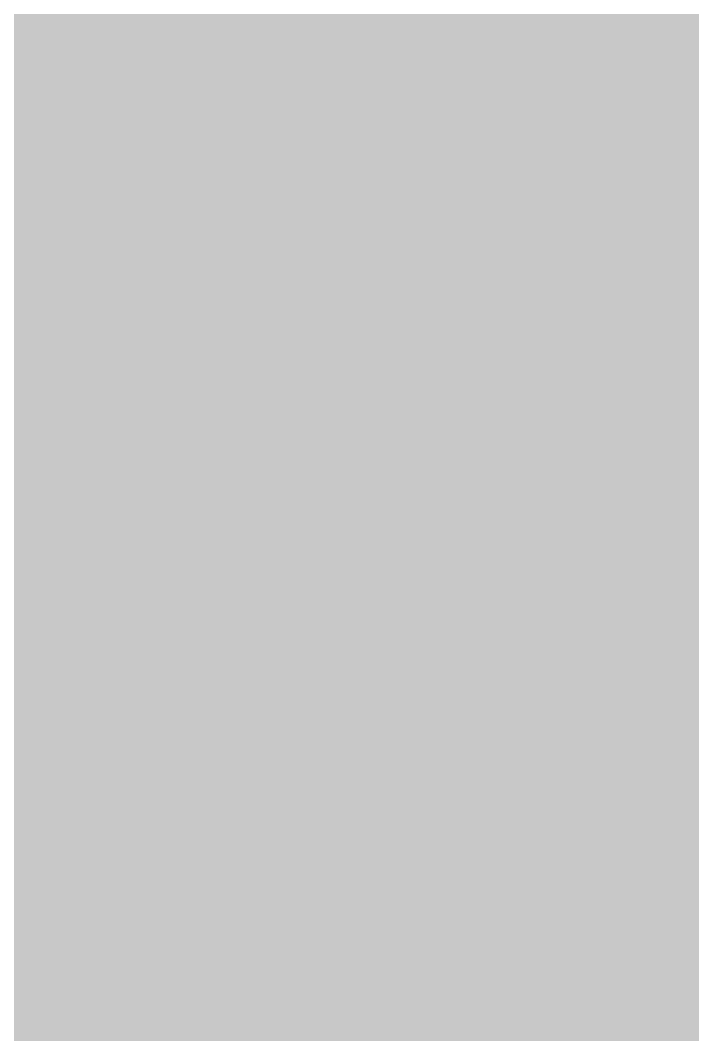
# Model space of a CAD drawing. Header units: millimetres. Extents: x 0 to 318, y 0 to 212.
# Drawn here: x 216 to 249.8, y 30.4 to 81.4 of the extents above; entities that cross this region are included whole.
import ezdxf

# ---------------------------------------------------------------- set-up
doc = ezdxf.new("R2010")
doc.units = ezdxf.units.MM

msp = doc.modelspace()

# ---------------------------------------------------------------- hatches: boundary and pattern name
for color, points in [(254, [(14.1633, 0.0536), (13.9878, 0.0533), (13.8125, 0.0559), (13.6373, 0.061), (13.462, 0.0686), (13.2893, 0.0787), (13.114, 0.0914), (12.9413, 0.1041), (12.7686, 0.1219), (12.5959, 0.1397), (12.4231, 0.16), (12.2504, 0.1829), (12.0777, 0.2057), (11.9075, 0.2337), (11.7373, 0.2616), (11.5672, 0.2921), (11.397, 0.3251), (11.2268, 0.3607), (11.0592, 0.3988), (10.8915, 0.4369), (10.7239, 0.4775), (10.5562, 0.5207), (10.3886, 0.5664), (10.2235, 0.6121), (10.0584, 0.6629), (9.8933, 0.7137), (9.7307, 0.7671), (9.5682, 0.8204), (9.4056, 0.8788), (9.2431, 0.9373), (9.083, 0.9982), (8.923, 1.0617), (8.763, 1.1252), (8.6055, 1.1938), (8.4455, 1.2624), (8.2906, 1.331), (8.1331, 1.4046), (7.9781, 1.4783), (7.8232, 1.5545), (7.6708, 1.6332), (7.5184, 1.7145), (7.366, 1.7958), (7.2161, 1.8796), (7.0663, 1.966), (6.919, 2.0523), (6.7716, 2.1438), (6.6243, 2.2352), (6.4795, 2.3266), (6.3348, 2.4232), (6.19, 2.5197), (6.0477, 2.6187), (5.908, 2.7178), (5.7683, 2.8194), (5.6286, 2.9235), (5.4915, 3.0302), (5.3543, 3.1369), (5.2197, 3.2461), (5.0851, 3.3579), (4.953, 3.4722), (4.8209, 3.5865), (4.6914, 3.7033), (4.5644, 3.8202), (4.4348, 3.9395), (4.3104, 4.0615), (4.1859, 4.1859), (4.0615, 4.3104), (3.9395, 4.4348), (3.8202, 4.5618), (3.7033, 4.6914), (3.5865, 4.8209), (3.4722, 4.953), (3.3579, 5.0851), (3.2487, 5.2197), (3.1369, 5.3543), (3.0302, 5.4915), (2.9235, 5.6286), (2.8194, 5.7683), (2.7178, 5.908), (2.6187, 6.0477), (2.5197, 6.19), (2.4232, 6.3348), (2.3266, 6.477), (2.2352, 6.6243), (2.1438, 6.7691), (2.0523, 6.9164), (1.966, 7.0663), (1.8796, 7.2161), (1.7958, 7.366), (1.7145, 7.5184), (1.6332, 7.6708), (1.5545, 7.8232), (1.4783, 7.9781), (1.4046, 8.1331), (1.331, 8.2906), (1.2598, 8.4455), (1.1913, 8.603), (1.1252, 8.763), (1.0592, 8.923), (0.9982, 9.083), (0.9373, 9.2431), (0.8763, 9.4056), (0.8204, 9.5682), (0.7645, 9.7307), (0.7112, 9.8933), (0.6604, 10.0584), (0.6121, 10.2235), (0.5639, 10.3911), (0.5207, 10.5562), (0.4775, 10.7239), (0.4343, 10.8915), (0.3962, 11.0592), (0.3607, 11.2268), (0.3251, 11.397), (0.2921, 11.5672), (0.2616, 11.7373), (0.2311, 11.9075), (0.2057, 12.0802), (0.1803, 12.2504), (0.1575, 12.4231), (0.1372, 12.5959), (0.1194, 12.7686), (0.1041, 12.9413), (0.0889, 13.1166), (0.0787, 13.2893), (0.0686, 13.4645), (0.061, 13.6373), (0.0559, 13.8125), (0.0508, 13.9878), (0.0508, 14.163), (0.0522, 197.6092), (0.0508, 197.7822), (0.0559, 197.9574), (0.061, 198.1327), (0.0686, 198.308), (0.0787, 198.4807), (0.0889, 198.6559), (0.1041, 198.8287), (0.1194, 199.0014), (0.1372, 199.1741), (0.1575, 199.3468), (0.1803, 199.5195), (0.2057, 199.6923), (0.2311, 199.8624), (0.2616, 200.0326), (0.2921, 200.2028), (0.3251, 200.373), (0.3607, 200.5432), (0.3962, 200.7108), (0.4343, 200.8784), (0.4775, 201.0461), (0.5207, 201.2137), (0.5639, 201.3814), (0.6121, 201.5465), (0.6604, 201.7116), (0.7112, 201.8767), (0.7645, 202.0392), (0.8204, 202.2018), (0.8763, 202.3643), (0.9373, 202.5269), (0.9982, 202.6869), (1.0592, 202.8469), (1.1252, 203.007), (1.1913, 203.1644), (1.2598, 203.3245), (1.331, 203.4794), (1.4046, 203.6369), (1.4783, 203.7918), (1.5545, 203.9468), (1.6332, 204.0992), (1.7145, 204.2516), (1.7958, 204.404), (1.8796, 204.5538), (1.966, 204.7037), (2.0523, 204.851), (2.1438, 204.9983), (2.2352, 205.1456), (2.3266, 205.2904), (2.4232, 205.4352), (2.5197, 205.58), (2.6187, 205.7222), (2.7178, 205.8619), (2.8194, 206.0016), (2.9235, 206.1413), (3.0302, 206.2785), (3.1369, 206.4156), (3.2487, 206.5503), (3.3579, 206.6849), (3.4722, 206.817), (3.5865, 206.949), (3.7033, 207.0786), (3.8202, 207.2056), (3.9395, 207.3351), (4.0615, 207.4596), (4.1859, 207.584), (4.3104, 207.7085), (4.4348, 207.8304), (4.5644, 207.9498), (4.6914, 208.0666), (4.8209, 208.1835), (4.953, 208.2978), (5.0851, 208.4121), (5.2197, 208.5213), (5.3543, 208.6331), (5.4915, 208.7397), (5.6286, 208.8464), (5.7683, 208.9506), (5.908, 209.0522), (6.0477, 209.1512), (6.19, 209.2503), (6.3348, 209.3468), (6.4795, 209.4433), (6.6243, 209.5348), (6.7716, 209.6262), (6.919, 209.7176), (7.0663, 209.804), (7.2161, 209.8904), (7.366, 209.9742), (7.5184, 210.0555), (7.6708, 210.1367), (7.8232, 210.2155), (7.9781, 210.2917), (8.1331, 210.3653), (8.2906, 210.439), (8.4455, 210.5101), (8.6055, 210.5787), (8.763, 210.6447), (8.923, 210.7108), (9.083, 210.7717), (9.2431, 210.8327), (9.4056, 210.8937), (9.5682, 210.9495), (9.7307, 211.0054), (9.8933, 211.0588), (10.0584, 211.1096), (10.2235, 211.1578), (10.3886, 211.2061), (10.5562, 211.2493), (10.7239, 211.2924), (10.8915, 211.3356), (11.0592, 211.3737), (11.2268, 211.4093), (11.397, 211.4448), (11.5672, 211.4779), (11.7373, 211.5083), (11.9075, 211.5388), (12.0777, 211.5642), (12.2504, 211.5896), (12.4231, 211.6125), (12.5959, 211.6328), (12.7686, 211.6506), (12.9413, 211.6658), (13.114, 211.6811), (13.2893, 211.6912), (13.462, 211.7014), (13.6373, 211.709), (13.8125, 211.7141), (13.9878, 211.7192), (14.163, 211.7192), (303.4411, 211.7203), (303.6164, 211.7192), (303.7891, 211.7141), (303.9643, 211.709), (304.1396, 211.7014), (304.3149, 211.6912), (304.4876, 211.6811), (304.6603, 211.6658), (304.8356, 211.6506), (305.0083, 211.6328), (305.181, 211.6125), (305.3512, 211.5896), (305.5239, 211.5642), (305.6941, 211.5388), (305.8668, 211.5083), (306.037, 211.4779), (306.2072, 211.4448), (306.3748, 211.4093), (306.545, 211.3737), (306.7126, 211.3356), (306.8803, 211.2924), (307.0479, 211.2493), (307.213, 211.2061), (307.3781, 211.1578), (307.5432, 211.1096), (307.7083, 211.0588), (307.8734, 211.0054), (308.036, 210.9495), (308.1985, 210.8937), (308.3611, 210.8327), (308.5211, 210.7717), (308.6811, 210.7108), (308.8411, 210.6447), (308.9986, 210.5787), (309.1561, 210.5101), (309.3136, 210.439), (309.4711, 210.3653), (309.626, 210.2917), (309.7784, 210.2155), (309.9333, 210.1367), (310.0857, 210.0555), (310.2381, 209.9742), (310.388, 209.8904), (310.5379, 209.804), (310.6852, 209.7176), (310.8325, 209.6262), (310.9798, 209.5348), (311.1246, 209.4433), (311.2694, 209.3468), (311.4116, 209.2503), (311.5539, 209.1512), (311.6961, 209.0522), (311.8358, 208.9506), (311.9755, 208.8464), (312.1127, 208.7397), (312.2473, 208.6331), (312.3844, 208.5213), (312.5165, 208.4121), (312.6511, 208.2978), (312.7807, 208.1835), (312.9128, 208.0666), (313.0398, 207.9498), (313.1668, 207.8304), (313.2938, 207.7085), (313.4182, 207.584), (313.5427, 207.4596), (313.6621, 207.3351), (313.784, 207.2056), (313.9008, 207.0786), (314.0177, 206.949), (314.132, 206.817), (314.2463, 206.6849), (314.3555, 206.5503), (314.4647, 206.4156), (314.5739, 206.2785), (314.6781, 206.1413), (314.7822, 206.0016), (314.8863, 205.8619), (314.9854, 205.7222), (315.0845, 205.58), (315.181, 205.4352), (315.275, 205.2904), (315.3689, 205.1456), (315.4604, 204.9983), (315.5493, 204.851), (315.6382, 204.7037), (315.7245, 204.5538), (315.8084, 204.404), (315.8896, 204.2516), (315.9684, 204.0992), (316.0471, 203.9468), (316.1233, 203.7918), (316.1995, 203.6369), (316.2706, 203.4794), (316.3418, 203.3245), (316.4103, 203.1644), (316.4764, 203.007), (316.5424, 202.8469), (316.6059, 202.6869), (316.6669, 202.5269), (316.7253, 202.3643), (316.7812, 202.2018), (316.8371, 202.0392), (316.8904, 201.8767), (316.9412, 201.7116), (316.9895, 201.5465), (317.0377, 201.3814), (317.0834, 201.2137), (317.1266, 201.0461), (317.1673, 200.8784), (317.2054, 200.7108), (317.2435, 200.5432), (317.2765, 200.373), (317.3095, 200.2028), (317.34, 200.0326), (317.3705, 199.8624), (317.3959, 199.6923), (317.4213, 199.5195), (317.4441, 199.3468), (317.4644, 199.1741), (317.4822, 199.0014), (317.4975, 198.8287), (317.5127, 198.6559), (317.5229, 198.4807), (317.533, 198.308), (317.5406, 198.1327), (317.5457, 197.9574), (317.5508, 197.7822), (317.5508, 197.6069), (317.5522, 14.1647), (317.5508, 13.9878), (317.5457, 13.8125), (317.5406, 13.6373), (317.533, 13.4645), (317.5229, 13.2893), (317.5127, 13.1166), (317.4975, 12.9413), (317.4822, 12.7686), (317.4644, 12.5959), (317.4441, 12.4231), (317.4213, 12.2504), (317.3959, 12.0802), (317.3705, 11.9075), (317.34, 11.7373), (317.3095, 11.5672), (317.2765, 11.397), (317.2435, 11.2268), (317.2054, 11.0592), (317.1673, 10.8915), (317.1266, 10.7239), (317.0834, 10.5562), (317.0377, 10.3911), (316.9895, 10.2235), (316.9412, 10.0584), (316.8904, 9.8933), (316.8371, 9.7307), (316.7812, 9.5682), (316.7253, 9.4056), (316.6669, 9.2431), (316.6059, 9.083), (316.5424, 8.923), (316.4764, 8.763), (316.4103, 8.603), (316.3418, 8.4455), (316.2706, 8.2906), (316.1995, 8.1331), (316.1233, 7.9781), (316.0471, 7.8232), (315.9684, 7.6708), (315.8896, 7.5184), (315.8084, 7.366), (315.7245, 7.2161), (315.6382, 7.0663), (315.5493, 6.9164), (315.4604, 6.7691), (315.3689, 6.6243), (315.275, 6.477), (315.181, 6.3348), (315.0845, 6.19), (314.9854, 6.0477), (314.8863, 5.908), (314.7822, 5.7683), (314.6781, 5.6286), (314.5739, 5.4915), (314.4647, 5.3543), (314.3555, 5.2197), (314.2463, 5.0851), (314.132, 4.953), (314.0177, 4.8209), (313.9008, 4.6914), (313.784, 4.5618), (313.6621, 4.4348), (313.5427, 4.3104), (313.4182, 4.1859), (313.2938, 4.0615), (313.1668, 3.9395), (313.0398, 3.8202), (312.9128, 3.7033), (312.7807, 3.5865), (312.6511, 3.4722), (312.5165, 3.3579), (312.3844, 3.2461), (312.2473, 3.1369), (312.1127, 3.0302), (311.9755, 2.9235), (311.8358, 2.8194), (311.6961, 2.7178), (311.5539, 2.6187), (311.4116, 2.5197), (311.2694, 2.4232), (311.1246, 2.3266), (310.9798, 2.2352), (310.8325, 2.1438), (310.6852, 2.0523), (310.5379, 1.966), (310.388, 1.8796), (310.2381, 1.7958), (310.0857, 1.7145), (309.9333, 1.6332), (309.7784, 1.5545), (309.626, 1.4783), (309.4711, 1.4046), (309.3136, 1.331), (309.1561, 1.2624), (308.9986, 1.1938), (308.8411, 1.1252), (308.6811, 1.0617), (308.5211, 0.9982), (308.3611, 0.9373), (308.1985, 0.8788), (308.036, 0.8204), (307.8734, 0.7671), (307.7083, 0.7137), (307.5432, 0.6629), (307.3781, 0.6121), (307.213, 0.5664), (307.0479, 0.5207), (306.8803, 0.4775), (306.7126, 0.4369), (306.545, 0.3988), (306.3748, 0.3607), (306.2072, 0.3251), (306.037, 0.2921), (305.8668, 0.2616), (305.6941, 0.2337), (305.5239, 0.2057), (305.3512, 0.1829), (305.181, 0.16), (305.0083, 0.1397), (304.8356, 0.1219), (304.6603, 0.1041), (304.4876, 0.0914), (304.3149, 0.0787), (304.1396, 0.0686), (303.9643, 0.061), (303.7891, 0.0559), (303.6164, 0.0533), (303.4411, 0.0533)]), (144, [(14.1633, 5.3453), (13.9344, 5.3467), (13.7084, 5.3543), (13.4849, 5.3696), (13.2613, 5.3899), (13.0378, 5.4153), (12.8194, 5.4458), (12.6009, 5.4813), (12.385, 5.522), (12.1717, 5.5702), (11.9583, 5.621), (11.7475, 5.6794), (11.5392, 5.7404), (11.3335, 5.8064), (11.1303, 5.8801), (10.9296, 5.9563), (10.729, 6.0376), (10.5334, 6.1239), (10.3378, 6.2128), (10.1473, 6.3094), (9.9593, 6.4084), (9.7714, 6.5126), (9.5885, 6.6218), (9.4082, 6.7335), (9.2304, 6.8504), (9.0576, 6.9698), (8.8849, 7.0968), (8.7173, 7.2238), (8.5522, 7.3584), (8.3896, 7.4955), (8.2321, 7.6352), (8.0772, 7.78), (7.9273, 7.9273), (7.7775, 8.0772), (7.6352, 8.2321), (7.493, 8.3922), (7.3558, 8.5522), (7.2238, 8.7173), (7.0942, 8.8875), (6.9698, 9.0576), (6.8504, 9.2329), (6.7335, 9.4107), (6.6192, 9.591), (6.5126, 9.7739), (6.4084, 9.9593), (6.3068, 10.1473), (6.2128, 10.3403), (6.1214, 10.5334), (6.035, 10.7315), (5.9538, 10.9296), (5.8776, 11.1303), (5.8064, 11.3335), (5.7404, 11.5418), (5.6769, 11.75), (5.621, 11.9583), (5.5677, 12.1717), (5.522, 12.385), (5.4813, 12.6009), (5.4432, 12.8194), (5.4127, 13.0404), (5.3873, 13.2613), (5.3696, 13.4849), (5.3543, 13.7084), (5.3467, 13.937), (5.3416, 14.163), (5.3439, 197.6092), (5.3467, 197.8355), (5.3543, 198.0616), (5.3696, 198.2851), (5.3873, 198.5086), (5.4127, 198.7321), (5.4432, 198.9506), (5.4813, 199.169), (5.522, 199.3849), (5.5677, 199.5983), (5.621, 199.8116), (5.6769, 200.0225), (5.7404, 200.2307), (5.8064, 200.4365), (5.8776, 200.6397), (5.9538, 200.8403), (6.035, 201.041), (6.1214, 201.2366), (6.2128, 201.4322), (6.3068, 201.6227), (6.4084, 201.8106), (6.5126, 201.9986), (6.6192, 202.1815), (6.7335, 202.3618), (6.8504, 202.5396), (6.9698, 202.7123), (7.0942, 202.885), (7.2238, 203.0527), (7.3558, 203.2178), (7.493, 203.3803), (7.6352, 203.5378), (7.7775, 203.6928), (7.9273, 203.8426), (8.0772, 203.9925), (8.2321, 204.1347), (8.3896, 204.277), (8.5522, 204.4141), (8.7173, 204.5462), (8.8849, 204.6757), (9.0576, 204.8002), (9.2304, 204.9196), (9.4082, 205.0364), (9.5885, 205.1507), (9.7714, 205.2574), (9.9593, 205.3615), (10.1473, 205.4631), (10.3378, 205.5571), (10.5334, 205.6486), (10.729, 205.7349), (10.9296, 205.8162), (11.1303, 205.8924), (11.3335, 205.9635), (11.5392, 206.0296), (11.7475, 206.0931), (11.9583, 206.1489), (12.1717, 206.2023), (12.385, 206.248), (12.6009, 206.2886), (12.8194, 206.3267), (13.0378, 206.3572), (13.2613, 206.3826), (13.4849, 206.4004), (13.7084, 206.4156), (13.9344, 206.4233), (14.163, 206.4283), (303.4411, 206.4286), (303.6672, 206.4233), (303.8932, 206.4156), (304.1193, 206.4004), (304.3428, 206.3826), (304.5638, 206.3572), (304.7822, 206.3267), (305.0007, 206.2886), (305.2166, 206.248), (305.4325, 206.2023), (305.6433, 206.1489), (305.8541, 206.0931), (306.0624, 206.0296), (306.2681, 205.9635), (306.4713, 205.8924), (306.6745, 205.8162), (306.8726, 205.7349), (307.0708, 205.6486), (307.2638, 205.5571), (307.4543, 205.4631), (307.6448, 205.3615), (307.8302, 205.2574), (308.0131, 205.1507), (308.1934, 205.0364), (308.3712, 204.9196), (308.5465, 204.8002), (308.7167, 204.6757), (308.8843, 204.5462), (309.0494, 204.4141), (309.212, 204.277), (309.3695, 204.1347), (309.5244, 203.9925), (309.6768, 203.8426), (309.8241, 203.6928), (309.9689, 203.5378), (310.1086, 203.3803), (310.2458, 203.2178), (310.3778, 203.0527), (310.5074, 202.885), (310.6318, 202.7123), (310.7538, 202.5396), (310.8706, 202.3618), (310.9824, 202.1815), (311.0916, 201.9986), (311.1957, 201.8106), (311.2948, 201.6227), (311.3888, 201.4322), (311.4802, 201.2366), (311.5666, 201.041), (311.6478, 200.8403), (311.724, 200.6397), (311.7952, 200.4365), (311.8637, 200.2307), (311.9247, 200.0225), (311.9806, 199.8116), (312.0339, 199.5983), (312.0796, 199.3849), (312.1203, 199.169), (312.1584, 198.9506), (312.1889, 198.7321), (312.2143, 198.5086), (312.2346, 198.2851), (312.2473, 198.0616), (312.2574, 197.8355), (312.26, 197.6069), (312.2605, 14.1647), (312.2574, 13.937), (312.2473, 13.7084), (312.2346, 13.4849), (312.2143, 13.2613), (312.1889, 13.0404), (312.1584, 12.8194), (312.1203, 12.6009), (312.0796, 12.385), (312.0339, 12.1717), (311.9806, 11.9583), (311.9247, 11.75), (311.8637, 11.5418), (311.7952, 11.3335), (311.724, 11.1303), (311.6478, 10.9296), (311.5666, 10.7315), (311.4802, 10.5334), (311.3888, 10.3403), (311.2948, 10.1473), (311.1957, 9.9593), (311.0916, 9.7739), (310.9824, 9.591), (310.8706, 9.4107), (310.7538, 9.2329), (310.6318, 9.0576), (310.5074, 8.8875), (310.3778, 8.7173), (310.2458, 8.5522), (310.1086, 8.3922), (309.9689, 8.2321), (309.8241, 8.0772), (309.6768, 7.9273), (309.5244, 7.78), (309.3695, 7.6352), (309.212, 7.4955), (309.0494, 7.3584), (308.8843, 7.2238), (308.7167, 7.0968), (308.5465, 6.9698), (308.3712, 6.8504), (308.1934, 6.7335), (308.0131, 6.6218), (307.8302, 6.5126), (307.6448, 6.4084), (307.4543, 6.3094), (307.2638, 6.2128), (307.0708, 6.1239), (306.8726, 6.0376), (306.6745, 5.9563), (306.4713, 5.8801), (306.2681, 5.8064), (306.0624, 5.7404), (305.8541, 5.6794), (305.6433, 5.621), (305.4325, 5.5702), (305.2166, 5.522), (305.0007, 5.4813), (304.7822, 5.4458), (304.5638, 5.4153), (304.3428, 5.3899), (304.1193, 5.3696), (303.8932, 5.3543), (303.6672, 5.3467), (303.4411, 5.3442)])]:
    msp.add_hatch(color=color).paths.add_polyline_path(points)
h = msp.add_hatch(color=254)
edge = h.paths.add_edge_path()
edge.add_line((232.5896, 60.1236), (232.8037, 60.1218))
edge.add_line((232.8037, 60.1218), (233.0171, 60.1193))
edge.add_line((233.0171, 60.1193), (233.2253, 60.1167))
edge.add_line((233.2253, 60.1167), (233.4311, 60.1116))
edge.add_line((233.4311, 60.1116), (233.6317, 60.104))
edge.add_line((233.6317, 60.104), (233.8324, 60.0939))
edge.add_line((233.8324, 60.0939), (234.028, 60.0837))
edge.add_line((234.028, 60.0837), (234.2185, 60.0735))
edge.add_line((234.2185, 60.0735), (234.409, 60.0583))
edge.add_line((234.409, 60.0583), (234.5944, 60.0431))
edge.add_line((234.5944, 60.0431), (234.7747, 60.0253))
edge.add_line((234.7747, 60.0253), (234.9551, 60.005))
edge.add_line((234.9551, 60.005), (235.1303, 59.9821))
edge.add_line((235.1303, 59.9821), (235.3005, 59.9567))
edge.add_line((235.3005, 59.9567), (235.4707, 59.9313))
edge.add_line((235.4707, 59.9313), (235.6358, 59.9008))
edge.add_line((235.6358, 59.9008), (235.7984, 59.8703))
edge.add_line((235.7984, 59.8703), (235.9558, 59.8373))
edge.add_line((235.9558, 59.8373), (236.1108, 59.8018))
edge.add_line((236.1108, 59.8018), (236.2632, 59.7611))
edge.add_line((236.2632, 59.7611), (236.4105, 59.7205))
edge.add_line((236.4105, 59.7205), (236.5553, 59.6773))
edge.add_line((236.5553, 59.6773), (236.6975, 59.629))
edge.add_line((236.6975, 59.629), (236.8347, 59.5808))
edge.add_line((236.8347, 59.5808), (236.9693, 59.5274))
edge.add_line((236.9693, 59.5274), (237.1014, 59.4716))
edge.add_line((237.1014, 59.4716), (237.2309, 59.4131))
edge.add_line((237.2309, 59.4131), (237.3554, 59.3522))
edge.add_line((237.3554, 59.3522), (237.4748, 59.2887))
edge.add_line((237.4748, 59.2887), (237.5941, 59.2201))
edge.add_line((237.5941, 59.2201), (237.7084, 59.149))
edge.add_line((237.7084, 59.149), (237.8202, 59.0753))
edge.add_line((237.8202, 59.0753), (237.9269, 58.9966))
edge.add_line((237.9269, 58.9966), (238.031, 58.9153))
edge.add_line((238.031, 58.9153), (238.1326, 58.8315))
edge.add_line((238.1326, 58.8315), (238.2291, 58.7426))
edge.add_line((238.2291, 58.7426), (238.3231, 58.6511))
edge.add_line((238.3231, 58.6511), (238.4146, 58.5572))
edge.add_line((238.4146, 58.5572), (238.5009, 58.4581))
edge.add_line((238.5009, 58.4581), (238.5847, 58.354))
edge.add_line((238.5847, 58.354), (238.666, 58.2473))
edge.add_line((238.666, 58.2473), (238.7422, 58.1381))
edge.add_line((238.7422, 58.1381), (238.8159, 58.0238))
edge.add_line((238.8159, 58.0238), (238.887, 57.9044))
edge.add_line((238.887, 57.9044), (238.953, 57.7825))
edge.add_line((238.953, 57.7825), (239.0165, 57.6555))
edge.add_line((239.0165, 57.6555), (239.0775, 57.5259))
edge.add_line((239.0775, 57.5259), (239.1334, 57.3888))
edge.add_line((239.1334, 57.3888), (239.1867, 57.2516))
edge.add_line((239.1867, 57.2516), (239.2375, 57.1068))
edge.add_line((239.2375, 57.1068), (239.2832, 56.9595))
edge.add_line((239.2832, 56.9595), (239.3264, 56.8046))
edge.add_line((239.3264, 56.8046), (239.3645, 56.6471))
edge.add_line((239.3645, 56.6471), (239.4026, 56.4871))
edge.add_line((239.4026, 56.4871), (239.4331, 56.3194))
edge.add_line((239.4331, 56.3194), (239.4636, 56.1467))
edge.add_line((239.4636, 56.1467), (239.489, 55.9714))
edge.add_line((239.489, 55.9714), (239.5118, 55.7911))
edge.add_line((239.5118, 55.7911), (239.5296, 55.6057))
edge.add_line((239.5296, 55.6057), (239.5449, 55.4126))
edge.add_line((239.5449, 55.4126), (239.5576, 55.2171))
edge.add_line((239.5576, 55.2171), (239.5652, 55.0164))
edge.add_line((239.5652, 55.0164), (239.5728, 54.8107))
edge.add_line((239.5728, 54.8107), (239.5728, 54.5973))
edge.add_line((239.5728, 54.5973), (239.5746, 52.0594))
edge.add_line((239.5746, 52.0594), (234.7489, 52.0594))
edge.add_line((234.7489, 52.0594), (234.2998, 52.0548))
edge.add_line((234.2998, 52.0548), (233.8578, 52.0471))
edge.add_line((233.8578, 52.0471), (233.4235, 52.0344))
edge.add_line((233.4235, 52.0344), (232.9967, 52.0167))
edge.add_line((232.9967, 52.0167), (232.5776, 51.9938))
edge.add_line((232.5776, 51.9938), (232.1662, 51.9659))
edge.add_line((232.1662, 51.9659), (231.7598, 51.9328))
edge.add_line((231.7598, 51.9328), (231.3635, 51.8947))
edge.add_line((231.3635, 51.8947), (230.9724, 51.8516))
edge.add_line((230.9724, 51.8516), (230.5888, 51.8033))
edge.add_line((230.5888, 51.8033), (230.2129, 51.7474))
edge.add_line((230.2129, 51.7474), (229.8446, 51.689))
edge.add_line((229.8446, 51.689), (229.4839, 51.6255))
edge.add_line((229.4839, 51.6255), (229.1309, 51.5569))
edge.add_line((229.1309, 51.5569), (228.7829, 51.4833))
edge.add_line((228.7829, 51.4833), (228.4425, 51.4045))
edge.add_line((228.4425, 51.4045), (228.1098, 51.3182))
edge.add_line((228.1098, 51.3182), (227.7847, 51.2293))
edge.add_line((227.7847, 51.2293), (227.4672, 51.1353))
edge.add_line((227.4672, 51.1353), (227.1573, 51.0362))
edge.add_line((227.1573, 51.0362), (226.8525, 50.9295))
edge.add_line((226.8525, 50.9295), (226.5578, 50.8203))
edge.add_line((226.5578, 50.8203), (226.2683, 50.706))
edge.add_line((226.2683, 50.706), (225.9863, 50.5841))
edge.add_line((225.9863, 50.5841), (225.7095, 50.4596))
edge.add_line((225.7095, 50.4596), (225.4428, 50.3301))
edge.add_line((225.4428, 50.3301), (225.1812, 50.1929))
edge.add_line((225.1812, 50.1929), (224.9272, 50.0532))
edge.add_line((224.9272, 50.0532), (224.6808, 49.9059))
edge.add_line((224.6808, 49.9059), (224.442, 49.7561))
edge.add_line((224.442, 49.7561), (224.2109, 49.6011))
edge.add_line((224.2109, 49.6011), (223.9848, 49.4386))
edge.add_line((223.9848, 49.4386), (223.7664, 49.2735))
edge.add_line((223.7664, 49.2735), (223.5556, 49.1007))
edge.add_line((223.5556, 49.1007), (223.3498, 48.9255))
edge.add_line((223.3498, 48.9255), (223.1542, 48.7426))
edge.add_line((223.1542, 48.7426), (222.9637, 48.5572))
edge.add_line((222.9637, 48.5572), (222.7809, 48.3641))
edge.add_line((222.7809, 48.3641), (222.6056, 48.1686))
edge.add_line((222.6056, 48.1686), (222.4354, 47.9654))
edge.add_line((222.4354, 47.9654), (222.2729, 47.7571))
edge.add_line((222.2729, 47.7571), (222.1179, 47.5463))
edge.add_line((222.1179, 47.5463), (221.9706, 47.3278))
edge.add_line((221.9706, 47.3278), (221.8309, 47.1068))
edge.add_line((221.8309, 47.1068), (221.6963, 46.8782))
edge.add_line((221.6963, 46.8782), (221.5693, 46.6446))
edge.add_line((221.5693, 46.6446), (221.4474, 46.4083))
edge.add_line((221.4474, 46.4083), (221.3356, 46.1645))
edge.add_line((221.3356, 46.1645), (221.2289, 45.9156))
edge.add_line((221.2289, 45.9156), (221.1299, 45.6641))
edge.add_line((221.1299, 45.6641), (221.0359, 45.405))
edge.add_line((221.0359, 45.405), (220.9521, 45.1409))
edge.add_line((220.9521, 45.1409), (220.8733, 44.8716))
edge.add_line((220.8733, 44.8716), (220.8022, 44.5999))
edge.add_line((220.8022, 44.5999), (220.7362, 44.3205))
edge.add_line((220.7362, 44.3205), (220.6777, 44.036))
edge.add_line((220.6777, 44.036), (220.6269, 43.7464))
edge.add_line((220.6269, 43.7464), (220.5838, 43.4543))
edge.add_line((220.5838, 43.4543), (220.5457, 43.1546))
edge.add_line((220.5457, 43.1546), (220.5152, 42.8498))
edge.add_line((220.5152, 42.8498), (220.4898, 42.5399))
edge.add_line((220.4898, 42.5399), (220.4745, 42.225))
edge.add_line((220.4745, 42.225), (220.4644, 41.9049))
edge.add_line((220.4644, 41.9049), (220.4593, 41.5798))
edge.add_line((220.4593, 41.5798), (220.4644, 41.2318))
edge.add_line((220.4644, 41.2318), (220.4745, 40.8915))
edge.add_line((220.4745, 40.8915), (220.4898, 40.5562))
edge.add_line((220.4898, 40.5562), (220.5126, 40.2285))
edge.add_line((220.5126, 40.2285), (220.5406, 39.9085))
edge.add_line((220.5406, 39.9085), (220.5761, 39.5935))
edge.add_line((220.5761, 39.5935), (220.6193, 39.2836))
edge.add_line((220.6193, 39.2836), (220.6676, 38.9814))
edge.add_line((220.6676, 38.9814), (220.7209, 38.6867))
edge.add_line((220.7209, 38.6867), (220.7793, 38.3972))
edge.add_line((220.7793, 38.3972), (220.8454, 38.1127))
edge.add_line((220.8454, 38.1127), (220.919, 37.8358))
edge.add_line((220.919, 37.8358), (220.9952, 37.5666))
edge.add_line((220.9952, 37.5666), (221.0791, 37.3024))
edge.add_line((221.0791, 37.3024), (221.1705, 37.0434))
edge.add_line((221.1705, 37.0434), (221.2645, 36.7919))
edge.add_line((221.2645, 36.7919), (221.3661, 36.5455))
edge.add_line((221.3661, 36.5455), (221.4728, 36.3068))
edge.add_line((221.4728, 36.3068), (221.5845, 36.0731))
edge.add_line((221.5845, 36.0731), (221.7014, 35.8445))
edge.add_line((221.7014, 35.8445), (221.8233, 35.6235))
edge.add_line((221.8233, 35.6235), (221.9528, 35.4076))
edge.add_line((221.9528, 35.4076), (222.0874, 35.1968))
edge.add_line((222.0874, 35.1968), (222.2246, 34.9936))
edge.add_line((222.2246, 34.9936), (222.3694, 34.7929))
edge.add_line((222.3694, 34.7929), (222.5167, 34.6024))
edge.add_line((222.5167, 34.6024), (222.6716, 34.4145))
edge.add_line((222.6716, 34.4145), (222.8317, 34.2341))
edge.add_line((222.8317, 34.2341), (222.9942, 34.0563))
edge.add_line((222.9942, 34.0563), (223.1644, 33.8861))
edge.add_line((223.1644, 33.8861), (223.3371, 33.7236))
edge.add_line((223.3371, 33.7236), (223.5175, 33.5636))
edge.add_line((223.5175, 33.5636), (223.7003, 33.4112))
edge.add_line((223.7003, 33.4112), (223.8883, 33.2613))
edge.add_line((223.8883, 33.2613), (224.0788, 33.1191))
edge.add_line((224.0788, 33.1191), (224.2769, 32.9819))
edge.add_line((224.2769, 32.9819), (224.4776, 32.8498))
edge.add_line((224.4776, 32.8498), (224.6833, 32.7228))
edge.add_line((224.6833, 32.7228), (224.8941, 32.6034))
edge.add_line((224.8941, 32.6034), (225.1075, 32.4866))
edge.add_line((225.1075, 32.4866), (225.3259, 32.3748))
edge.add_line((225.3259, 32.3748), (225.5495, 32.2682))
edge.add_line((225.5495, 32.2682), (225.7755, 32.1691))
edge.add_line((225.7755, 32.1691), (226.0067, 32.0726))
edge.add_line((226.0067, 32.0726), (226.2429, 31.9811))
edge.add_line((226.2429, 31.9811), (226.4816, 31.8973))
edge.add_line((226.4816, 31.8973), (226.7229, 31.816))
edge.add_line((226.7229, 31.816), (226.9693, 31.7398))
edge.add_line((226.9693, 31.7398), (227.2208, 31.6687))
edge.add_line((227.2208, 31.6687), (227.4748, 31.6027))
edge.add_line((227.4748, 31.6027), (227.7313, 31.5417))
edge.add_line((227.7313, 31.5417), (227.9929, 31.4858))
edge.add_line((227.9929, 31.4858), (228.2571, 31.435))
edge.add_line((228.2571, 31.435), (228.5263, 31.3868))
edge.add_line((228.5263, 31.3868), (228.7981, 31.3436))
edge.add_line((228.7981, 31.3436), (229.0724, 31.308))
edge.add_line((229.0724, 31.308), (229.3493, 31.275))
edge.add_line((229.3493, 31.275), (229.6312, 31.2445))
edge.add_line((229.6312, 31.2445), (229.9157, 31.2217))
edge.add_line((229.9157, 31.2217), (230.2027, 31.2014))
edge.add_line((230.2027, 31.2014), (230.4923, 31.1861))
edge.add_line((230.4923, 31.1861), (230.7869, 31.176))
edge.add_line((230.7869, 31.176), (231.0841, 31.1683))
edge.add_line((231.0841, 31.1683), (231.3813, 31.1658))
edge.add_line((231.3813, 31.1658), (231.6048, 31.1683))
edge.add_line((231.6048, 31.1683), (231.8233, 31.1734))
edge.add_line((231.8233, 31.1734), (232.0392, 31.181))
edge.add_line((232.0392, 31.181), (232.25, 31.1912))
edge.add_line((232.25, 31.1912), (232.4608, 31.2064))
edge.add_line((232.4608, 31.2064), (232.6665, 31.2217))
edge.add_line((232.6665, 31.2217), (232.8697, 31.242))
edge.add_line((232.8697, 31.242), (233.0704, 31.2649))
edge.add_line((233.0704, 31.2649), (233.266, 31.2903))
edge.add_line((233.266, 31.2903), (233.4616, 31.3182))
edge.add_line((233.4616, 31.3182), (233.6521, 31.3487))
edge.add_line((233.6521, 31.3487), (233.84, 31.3842))
edge.add_line((233.84, 31.3842), (234.028, 31.4198))
edge.add_line((234.028, 31.4198), (234.2109, 31.4579))
edge.add_line((234.2109, 31.4579), (234.3912, 31.5011))
edge.add_line((234.3912, 31.5011), (234.5665, 31.5443))
edge.add_line((234.5665, 31.5443), (234.7417, 31.5925))
edge.add_line((234.7417, 31.5925), (234.9144, 31.6408))
edge.add_line((234.9144, 31.6408), (235.0821, 31.6941))
edge.add_line((235.0821, 31.6941), (235.2497, 31.7475))
edge.add_line((235.2497, 31.7475), (235.4123, 31.8033))
edge.add_line((235.4123, 31.8033), (235.5748, 31.8618))
edge.add_line((235.5748, 31.8618), (235.7323, 31.9253))
edge.add_line((235.7323, 31.9253), (235.8898, 31.9888))
edge.add_line((235.8898, 31.9888), (236.0422, 32.0523))
edge.add_line((236.0422, 32.0523), (236.1946, 32.1208))
edge.add_line((236.1946, 32.1208), (236.3419, 32.192))
edge.add_line((236.3419, 32.192), (236.4892, 32.2631))
edge.add_line((236.4892, 32.2631), (236.634, 32.3367))
edge.add_line((236.634, 32.3367), (236.7737, 32.4129))
edge.add_line((236.7737, 32.4129), (236.9134, 32.4917))
edge.add_line((236.9134, 32.4917), (237.0506, 32.573))
edge.add_line((237.0506, 32.573), (237.1852, 32.6542))
edge.add_line((237.1852, 32.6542), (237.3147, 32.7381))
edge.add_line((237.3147, 32.7381), (237.4468, 32.8244))
edge.add_line((237.4468, 32.8244), (237.5738, 32.9108))
edge.add_line((237.5738, 32.9108), (237.6983, 32.9997))
edge.add_line((237.6983, 32.9997), (237.8202, 33.0911))
edge.add_line((237.8202, 33.0911), (237.9421, 33.1851))
edge.add_line((237.9421, 33.1851), (238.0615, 33.2791))
edge.add_line((238.0615, 33.2791), (238.1783, 33.3756))
edge.add_line((238.1783, 33.3756), (238.2926, 33.4721))
edge.add_line((238.2926, 33.4721), (238.4044, 33.5712))
edge.add_line((238.4044, 33.5712), (238.5162, 33.6702))
edge.add_line((238.5162, 33.6702), (238.6228, 33.7744))
edge.add_line((238.6228, 33.7744), (238.7295, 33.876))
edge.add_line((238.7295, 33.876), (238.8337, 33.9801))
edge.add_line((238.8337, 33.9801), (238.9378, 34.0868))
edge.add_line((238.9378, 34.0868), (239.0369, 34.1935))
edge.add_line((239.0369, 34.1935), (239.1359, 34.3027))
edge.add_line((239.1359, 34.3027), (239.2324, 34.4119))
edge.add_line((239.2324, 34.4119), (239.329, 34.5237))
edge.add_line((239.329, 34.5237), (239.4204, 34.6354))
edge.add_line((239.4204, 34.6354), (239.5118, 34.7472))
edge.add_line((239.5118, 34.7472), (239.6033, 34.8615))
edge.add_line((239.6033, 34.8615), (239.6896, 34.9783))
edge.add_line((239.6896, 34.9783), (239.776, 35.0926))
edge.add_line((239.776, 35.0926), (239.8624, 35.2095))
edge.add_line((239.8624, 35.2095), (239.9436, 35.3289))
edge.add_line((239.9436, 35.3289), (240.0249, 35.4482))
edge.add_line((240.0249, 35.4482), (240.1062, 35.5676))
edge.add_line((240.1062, 35.5676), (240.1849, 35.687))
edge.add_line((240.1849, 35.687), (240.2611, 35.8089))
edge.add_line((240.2611, 35.8089), (240.3348, 35.9283))
edge.add_line((240.3348, 35.9283), (241.1621, 31.8036))
edge.add_line((241.1621, 31.8036), (246.0516, 31.8036))
edge.add_line((246.0516, 31.8036), (246.0516, 54.9808))
edge.add_line((246.0516, 54.9808), (246.0473, 55.2958))
edge.add_line((246.0473, 55.2958), (246.0396, 55.6082))
edge.add_line((246.0396, 55.6082), (246.0269, 55.9156))
edge.add_line((246.0269, 55.9156), (246.0092, 56.2178))
edge.add_line((246.0092, 56.2178), (245.9863, 56.515))
edge.add_line((245.9863, 56.515), (245.9584, 56.8071))
edge.add_line((245.9584, 56.8071), (245.9228, 57.0967))
edge.add_line((245.9228, 57.0967), (245.8847, 57.3811))
edge.add_line((245.8847, 57.3811), (245.839, 57.6605))
edge.add_line((245.839, 57.6605), (245.7907, 57.9349))
edge.add_line((245.7907, 57.9349), (245.7348, 58.2041))
edge.add_line((245.7348, 58.2041), (245.6713, 58.4683))
edge.add_line((245.6713, 58.4683), (245.6053, 58.7299))
edge.add_line((245.6053, 58.7299), (245.5316, 58.9864))
edge.add_line((245.5316, 58.9864), (245.4529, 59.2353))
edge.add_line((245.4529, 59.2353), (245.3691, 59.4817))
edge.add_line((245.3691, 59.4817), (245.2776, 59.723))
edge.add_line((245.2776, 59.723), (245.1811, 59.9618))
edge.add_line((245.1811, 59.9618), (245.0795, 60.1929))
edge.add_line((245.0795, 60.1929), (244.9703, 60.419))
edge.add_line((244.9703, 60.419), (244.856, 60.6425))
edge.add_line((244.856, 60.6425), (244.7341, 60.8609))
edge.add_line((244.7341, 60.8609), (244.6071, 61.0718))
edge.add_line((244.6071, 61.0718), (244.4725, 61.28))
edge.add_line((244.4725, 61.28), (244.3328, 61.4832))
edge.add_line((244.3328, 61.4832), (244.1854, 61.6814))
edge.add_line((244.1854, 61.6814), (244.033, 61.8744))
edge.add_line((244.033, 61.8744), (243.873, 62.0624))
edge.add_line((243.873, 62.0624), (243.7079, 62.2452))
edge.add_line((243.7079, 62.2452), (243.5352, 62.423))
edge.add_line((243.5352, 62.423), (243.3549, 62.5983))
edge.add_line((243.3549, 62.5983), (243.1694, 62.7659))
edge.add_line((243.1694, 62.7659), (242.9764, 62.9285))
edge.add_line((242.9764, 62.9285), (242.7757, 63.0885))
edge.add_line((242.7757, 63.0885), (242.57, 63.2409))
edge.add_line((242.57, 63.2409), (242.3541, 63.3908))
edge.add_line((242.3541, 63.3908), (242.1331, 63.533))
edge.add_line((242.1331, 63.533), (241.9045, 63.6702))
edge.add_line((241.9045, 63.6702), (241.6708, 63.8048))
edge.add_line((241.6708, 63.8048), (241.427, 63.9318))
edge.add_line((241.427, 63.9318), (241.1781, 64.0563))
edge.add_line((241.1781, 64.0563), (240.9215, 64.1731))
edge.add_line((240.9215, 64.1731), (240.6548, 64.2874))
edge.add_line((240.6548, 64.2874), (240.3831, 64.3941))
edge.add_line((240.3831, 64.3941), (240.1037, 64.4982))
edge.add_line((240.1037, 64.4982), (239.8166, 64.5947))
edge.add_line((239.8166, 64.5947), (239.522, 64.6887))
edge.add_line((239.522, 64.6887), (239.2197, 64.7751))
edge.add_line((239.2197, 64.7751), (238.9099, 64.8564))
edge.add_line((238.9099, 64.8564), (238.5898, 64.9351))
edge.add_line((238.5898, 64.9351), (238.2647, 65.0062))
edge.add_line((238.2647, 65.0062), (237.932, 65.0723))
edge.add_line((237.932, 65.0723), (237.5891, 65.1332))
edge.add_line((237.5891, 65.1332), (237.2385, 65.1891))
edge.add_line((237.2385, 65.1891), (236.8804, 65.2399))
edge.add_line((236.8804, 65.2399), (236.5146, 65.2856))
edge.add_line((236.5146, 65.2856), (236.1413, 65.3263))
edge.add_line((236.1413, 65.3263), (235.7577, 65.3593))
edge.add_line((235.7577, 65.3593), (235.3666, 65.3898))
edge.add_line((235.3666, 65.3898), (234.9678, 65.4126))
edge.add_line((234.9678, 65.4126), (234.5614, 65.4329))
edge.add_line((234.5614, 65.4329), (234.1448, 65.4456))
edge.add_line((234.1448, 65.4456), (233.7206, 65.4533))
edge.add_line((233.7206, 65.4533), (233.2863, 65.4558))
edge.add_line((233.2863, 65.4558), (233.0933, 65.4558))
edge.add_line((233.0933, 65.4558), (232.9002, 65.4533))
edge.add_line((232.9002, 65.4533), (232.7097, 65.4507))
edge.add_line((232.7097, 65.4507), (232.5167, 65.4456))
edge.add_line((232.5167, 65.4456), (232.3262, 65.4406))
edge.add_line((232.3262, 65.4406), (232.1357, 65.4329))
edge.add_line((232.1357, 65.4329), (231.9477, 65.4228))
edge.add_line((231.9477, 65.4228), (231.7572, 65.4126))
edge.add_line((231.7572, 65.4126), (231.5693, 65.4025))
edge.add_line((231.5693, 65.4025), (231.3813, 65.3898))
edge.add_line((231.3813, 65.3898), (231.1959, 65.3771))
edge.add_line((231.1959, 65.3771), (231.0079, 65.3618))
edge.add_line((231.0079, 65.3618), (230.8225, 65.3466))
edge.add_line((230.8225, 65.3466), (230.6371, 65.3288))
edge.add_line((230.6371, 65.3288), (230.4542, 65.311))
edge.add_line((230.4542, 65.311), (230.2688, 65.2932))
edge.add_line((230.2688, 65.2932), (230.0859, 65.2729))
edge.add_line((230.0859, 65.2729), (229.9056, 65.2526))
edge.add_line((229.9056, 65.2526), (229.7227, 65.2297))
edge.add_line((229.7227, 65.2297), (229.5423, 65.2069))
edge.add_line((229.5423, 65.2069), (229.362, 65.1815))
edge.add_line((229.362, 65.1815), (229.1842, 65.1586))
edge.add_line((229.1842, 65.1586), (229.0064, 65.1307))
edge.add_line((229.0064, 65.1307), (228.8286, 65.1053))
edge.add_line((228.8286, 65.1053), (228.6508, 65.0773))
edge.add_line((228.6508, 65.0773), (228.4755, 65.0494))
edge.add_line((228.4755, 65.0494), (228.3003, 65.0189))
edge.add_line((228.3003, 65.0189), (228.125, 64.9884))
edge.add_line((228.125, 64.9884), (227.9523, 64.958))
edge.add_line((227.9523, 64.958), (227.7796, 64.9275))
edge.add_line((227.7796, 64.9275), (227.6069, 64.8945))
edge.add_line((227.6069, 64.8945), (227.4367, 64.8614))
edge.add_line((227.4367, 64.8614), (227.2665, 64.8284))
edge.add_line((227.2665, 64.8284), (227.0989, 64.7929))
edge.add_line((227.0989, 64.7929), (226.9287, 64.7573))
edge.add_line((226.9287, 64.7573), (226.7636, 64.7217))
edge.add_line((226.7636, 64.7217), (226.5959, 64.6862))
edge.add_line((226.5959, 64.6862), (226.4308, 64.6481))
edge.add_line((226.4308, 64.6481), (226.2657, 64.6125))
edge.add_line((226.2657, 64.6125), (226.1032, 64.5744))
edge.add_line((226.1032, 64.5744), (225.9406, 64.5338))
edge.add_line((225.9406, 64.5338), (225.7781, 64.4957))
edge.add_line((225.7781, 64.4957), (225.618, 64.455))
edge.add_line((225.618, 64.455), (225.458, 64.4169))
edge.add_line((225.458, 64.4169), (225.3005, 64.3763))
edge.add_line((225.3005, 64.3763), (225.1431, 64.3357))
edge.add_line((225.1431, 64.3357), (224.9856, 64.2925))
edge.add_line((224.9856, 64.2925), (224.8306, 64.2518))
edge.add_line((224.8306, 64.2518), (224.6757, 64.2087))
edge.add_line((224.6757, 64.2087), (224.5233, 64.168))
edge.add_line((224.5233, 64.168), (224.3709, 64.1248))
edge.add_line((224.3709, 64.1248), (224.2185, 64.0817))
edge.add_line((224.2185, 64.0817), (224.0686, 64.0385))
edge.add_line((224.0686, 64.0385), (223.9188, 63.9953))
edge.add_line((223.9188, 63.9953), (223.7715, 63.9521))
edge.add_line((223.7715, 63.9521), (223.6241, 63.9064))
edge.add_line((223.6241, 63.9064), (223.4794, 63.8632))
edge.add_line((223.4794, 63.8632), (223.3346, 63.82))
edge.add_line((223.3346, 63.82), (223.1898, 63.7743))
edge.add_line((223.1898, 63.7743), (223.0476, 63.7311))
edge.add_line((223.0476, 63.7311), (222.9079, 63.6854))
edge.add_line((222.9079, 63.6854), (222.7682, 63.6422))
edge.add_line((222.7682, 63.6422), (222.6285, 63.5965))
edge.add_line((222.6285, 63.5965), (222.4913, 63.5533))
edge.add_line((222.4913, 63.5533), (224.0167, 58.6641))
edge.add_line((224.0167, 58.6641), (224.1601, 58.707))
edge.add_line((224.1601, 58.707), (224.3074, 58.7502))
edge.add_line((224.3074, 58.7502), (224.4522, 58.7934))
edge.add_line((224.4522, 58.7934), (224.5995, 58.8366))
edge.add_line((224.5995, 58.8366), (224.7443, 58.8772))
edge.add_line((224.7443, 58.8772), (224.8916, 58.9178))
edge.add_line((224.8916, 58.9178), (225.0364, 58.9585))
edge.add_line((225.0364, 58.9585), (225.1837, 58.9991))
edge.add_line((225.1837, 58.9991), (225.3285, 59.0372))
edge.add_line((225.3285, 59.0372), (225.4758, 59.0753))
edge.add_line((225.4758, 59.0753), (225.6206, 59.1134))
edge.add_line((225.6206, 59.1134), (225.7654, 59.1515))
edge.add_line((225.7654, 59.1515), (225.9101, 59.1871))
edge.add_line((225.9101, 59.1871), (226.0575, 59.2226))
edge.add_line((226.0575, 59.2226), (226.2022, 59.2582))
edge.add_line((226.2022, 59.2582), (226.347, 59.2938))
edge.add_line((226.347, 59.2938), (226.4893, 59.3268))
edge.add_line((226.4893, 59.3268), (226.634, 59.3598))
edge.add_line((226.634, 59.3598), (226.7788, 59.3928))
edge.add_line((226.7788, 59.3928), (226.9211, 59.4233))
edge.add_line((226.9211, 59.4233), (227.0658, 59.4538))
edge.add_line((227.0658, 59.4538), (227.2081, 59.4843))
edge.add_line((227.2081, 59.4843), (227.3503, 59.5147))
edge.add_line((227.3503, 59.5147), (227.4926, 59.5427))
edge.add_line((227.4926, 59.5427), (227.6348, 59.5706))
edge.add_line((227.6348, 59.5706), (227.7745, 59.5986))
edge.add_line((227.7745, 59.5986), (227.9167, 59.6265))
edge.add_line((227.9167, 59.6265), (228.0564, 59.6519))
edge.add_line((228.0564, 59.6519), (228.1961, 59.6773))
edge.add_line((228.1961, 59.6773), (228.3358, 59.7027))
edge.add_line((228.3358, 59.7027), (228.473, 59.7256))
edge.add_line((228.473, 59.7256), (228.6102, 59.7484))
edge.add_line((228.6102, 59.7484), (228.7499, 59.7713))
edge.add_line((228.7499, 59.7713), (228.8845, 59.7941))
edge.add_line((228.8845, 59.7941), (229.0216, 59.8145))
edge.add_line((229.0216, 59.8145), (229.1563, 59.8373))
edge.add_line((229.1563, 59.8373), (229.2909, 59.8551))
edge.add_line((229.2909, 59.8551), (229.4255, 59.8754))
edge.add_line((229.4255, 59.8754), (229.5601, 59.8932))
edge.add_line((229.5601, 59.8932), (229.6922, 59.911))
edge.add_line((229.6922, 59.911), (229.8243, 59.9288))
edge.add_line((229.8243, 59.9288), (229.9538, 59.944))
edge.add_line((229.9538, 59.944), (230.0834, 59.9618))
edge.add_line((230.0834, 59.9618), (230.2129, 59.9745))
edge.add_line((230.2129, 59.9745), (230.3424, 59.9897))
edge.add_line((230.3424, 59.9897), (230.4694, 60.0024))
edge.add_line((230.4694, 60.0024), (230.5964, 60.0151))
edge.add_line((230.5964, 60.0151), (230.7209, 60.0278))
edge.add_line((230.7209, 60.0278), (230.8454, 60.0405))
edge.add_line((230.8454, 60.0405), (230.9698, 60.0507))
edge.add_line((230.9698, 60.0507), (231.0943, 60.0608))
edge.add_line((231.0943, 60.0608), (231.2137, 60.0685))
edge.add_line((231.2137, 60.0685), (231.3356, 60.0786))
edge.add_line((231.3356, 60.0786), (231.455, 60.0862))
edge.add_line((231.455, 60.0862), (231.5743, 60.0913))
edge.add_line((231.5743, 60.0913), (231.6912, 60.0989))
edge.add_line((231.6912, 60.0989), (231.808, 60.104))
edge.add_line((231.808, 60.104), (231.9223, 60.1091))
edge.add_line((231.9223, 60.1091), (232.0366, 60.1142))
edge.add_line((232.0366, 60.1142), (232.1484, 60.1167))
edge.add_line((232.1484, 60.1167), (232.2601, 60.1193))
edge.add_line((232.2601, 60.1193), (232.3719, 60.1218))
edge.add_line((232.3719, 60.1218), (232.4811, 60.1218))
edge.add_line((232.4811, 60.1218), (232.5878, 60.1218))
edge = h.paths.add_edge_path(flags=16)
edge.add_line((232.7811, 36.3111), (232.5827, 36.3118))
edge.add_line((232.5827, 36.3118), (232.3897, 36.3169))
edge.add_line((232.3897, 36.3169), (232.1992, 36.3245))
edge.add_line((232.1992, 36.3245), (232.0138, 36.3347))
edge.add_line((232.0138, 36.3347), (231.8334, 36.3474))
edge.add_line((231.8334, 36.3474), (231.6556, 36.3652))
edge.add_line((231.6556, 36.3652), (231.4829, 36.383))
edge.add_line((231.4829, 36.383), (231.3127, 36.4058))
edge.add_line((231.3127, 36.4058), (231.1476, 36.4312))
edge.add_line((231.1476, 36.4312), (230.9851, 36.4617))
edge.add_line((230.9851, 36.4617), (230.8276, 36.4922))
edge.add_line((230.8276, 36.4922), (230.6726, 36.5277))
edge.add_line((230.6726, 36.5277), (230.5202, 36.5633))
edge.add_line((230.5202, 36.5633), (230.3755, 36.6039))
edge.add_line((230.3755, 36.6039), (230.2307, 36.6471))
edge.add_line((230.2307, 36.6471), (230.091, 36.6928))
edge.add_line((230.091, 36.6928), (229.9564, 36.7411))
edge.add_line((229.9564, 36.7411), (229.8217, 36.7919))
edge.add_line((229.8217, 36.7919), (229.6947, 36.8478))
edge.add_line((229.6947, 36.8478), (229.5677, 36.9037))
edge.add_line((229.5677, 36.9037), (229.4458, 36.9646))
edge.add_line((229.4458, 36.9646), (229.329, 37.0281))
edge.add_line((229.329, 37.0281), (229.2121, 37.0916))
edge.add_line((229.2121, 37.0916), (229.1004, 37.1602))
edge.add_line((229.1004, 37.1602), (228.9937, 37.2313))
edge.add_line((228.9937, 37.2313), (228.887, 37.305))
edge.add_line((228.887, 37.305), (228.7854, 37.3812))
edge.add_line((228.7854, 37.3812), (228.6864, 37.4599))
edge.add_line((228.6864, 37.4599), (228.5924, 37.5412))
edge.add_line((228.5924, 37.5412), (228.5009, 37.625))
edge.add_line((228.5009, 37.625), (228.412, 37.7114))
edge.add_line((228.412, 37.7114), (228.3257, 37.8028))
edge.add_line((228.3257, 37.8028), (228.2444, 37.8943))
edge.add_line((228.2444, 37.8943), (228.1631, 37.9882))
edge.add_line((228.1631, 37.9882), (228.0869, 38.0873))
edge.add_line((228.0869, 38.0873), (228.0133, 38.1864))
edge.add_line((228.0133, 38.1864), (227.9447, 38.288))
edge.add_line((227.9447, 38.288), (227.8761, 38.3921))
edge.add_line((227.8761, 38.3921), (227.8126, 38.5013))
edge.add_line((227.8126, 38.5013), (227.7491, 38.6105))
edge.add_line((227.7491, 38.6105), (227.6907, 38.7223))
edge.add_line((227.6907, 38.7223), (227.6348, 38.8366))
edge.add_line((227.6348, 38.8366), (227.5815, 38.956))
edge.add_line((227.5815, 38.956), (227.5332, 39.0754))
edge.add_line((227.5332, 39.0754), (227.4849, 39.1973))
edge.add_line((227.4849, 39.1973), (227.4392, 39.3217))
edge.add_line((227.4392, 39.3217), (227.3986, 39.4487))
edge.add_line((227.3986, 39.4487), (227.3579, 39.5783))
edge.add_line((227.3579, 39.5783), (227.3224, 39.7104))
edge.add_line((227.3224, 39.7104), (227.2868, 39.845))
edge.add_line((227.2868, 39.845), (227.2563, 39.9796))
edge.add_line((227.2563, 39.9796), (227.2259, 40.1193))
edge.add_line((227.2259, 40.1193), (227.2005, 40.2615))
edge.add_line((227.2005, 40.2615), (227.1751, 40.4038))
edge.add_line((227.1751, 40.4038), (227.1547, 40.5486))
edge.add_line((227.1547, 40.5486), (227.1344, 40.6984))
edge.add_line((227.1344, 40.6984), (227.1166, 40.8483))
edge.add_line((227.1166, 40.8483), (227.1039, 41.0007))
edge.add_line((227.1039, 41.0007), (227.0912, 41.1556))
edge.add_line((227.0912, 41.1556), (227.0811, 41.3106))
edge.add_line((227.0811, 41.3106), (227.0735, 41.4706))
edge.add_line((227.0735, 41.4706), (227.0684, 41.6331))
edge.add_line((227.0684, 41.6331), (227.0633, 41.7957))
edge.add_line((227.0633, 41.7957), (227.0633, 41.9608))
edge.add_line((227.0633, 41.9608), (227.0658, 42.1361))
edge.add_line((227.0658, 42.1361), (227.0684, 42.3062))
edge.add_line((227.0684, 42.3062), (227.0785, 42.4764))
edge.add_line((227.0785, 42.4764), (227.0887, 42.6415))
edge.add_line((227.0887, 42.6415), (227.1014, 42.8066))
edge.add_line((227.1014, 42.8066), (227.1192, 42.9666))
edge.add_line((227.1192, 42.9666), (227.1395, 43.1267))
edge.add_line((227.1395, 43.1267), (227.1649, 43.2816))
edge.add_line((227.1649, 43.2816), (227.1903, 43.4365))
edge.add_line((227.1903, 43.4365), (227.2208, 43.5864))
edge.add_line((227.2208, 43.5864), (227.2538, 43.7337))
edge.add_line((227.2538, 43.7337), (227.2919, 43.881))
edge.add_line((227.2919, 43.881), (227.3325, 44.0233))
edge.add_line((227.3325, 44.0233), (227.3757, 44.163))
edge.add_line((227.3757, 44.163), (227.424, 44.3001))
edge.add_line((227.424, 44.3001), (227.4722, 44.4348))
edge.add_line((227.4722, 44.4348), (227.5281, 44.5668))
edge.add_line((227.5281, 44.5668), (227.584, 44.6964))
edge.add_line((227.584, 44.6964), (227.645, 44.8234))
edge.add_line((227.645, 44.8234), (227.711, 44.9478))
edge.add_line((227.711, 44.9478), (227.7796, 45.0698))
edge.add_line((227.7796, 45.0698), (227.8507, 45.1866))
edge.add_line((227.8507, 45.1866), (227.9269, 45.3034))
edge.add_line((227.9269, 45.3034), (228.0056, 45.4152))
edge.add_line((228.0056, 45.4152), (228.0869, 45.527))
edge.add_line((228.0869, 45.527), (228.1733, 45.6336))
edge.add_line((228.1733, 45.6336), (228.2647, 45.7403))
edge.add_line((228.2647, 45.7403), (228.3587, 45.8419))
edge.add_line((228.3587, 45.8419), (228.4552, 45.941))
edge.add_line((228.4552, 45.941), (228.5568, 46.0375))
edge.add_line((228.5568, 46.0375), (228.661, 46.134))
edge.add_line((228.661, 46.134), (228.7702, 46.2255))
edge.add_line((228.7702, 46.2255), (228.8845, 46.3118))
edge.add_line((228.8845, 46.3118), (228.9988, 46.3982))
edge.add_line((228.9988, 46.3982), (229.1207, 46.482))
edge.add_line((229.1207, 46.482), (229.2452, 46.5633))
edge.add_line((229.2452, 46.5633), (229.3747, 46.6395))
edge.add_line((229.3747, 46.6395), (229.5068, 46.7157))
edge.add_line((229.5068, 46.7157), (229.6439, 46.7868))
edge.add_line((229.6439, 46.7868), (229.7836, 46.8579))
edge.add_line((229.7836, 46.8579), (229.9284, 46.924))
edge.add_line((229.9284, 46.924), (230.0757, 46.9875))
edge.add_line((230.0757, 46.9875), (230.2281, 47.0484))
edge.add_line((230.2281, 47.0484), (230.3856, 47.1068))
edge.add_line((230.3856, 47.1068), (230.5482, 47.1627))
edge.add_line((230.5482, 47.1627), (230.7133, 47.2135))
edge.add_line((230.7133, 47.2135), (230.8809, 47.2643))
edge.add_line((230.8809, 47.2643), (231.0562, 47.31))
edge.add_line((231.0562, 47.31), (231.234, 47.3558))
edge.add_line((231.234, 47.3558), (231.4169, 47.3964))
edge.add_line((231.4169, 47.3964), (231.6023, 47.4345))
edge.add_line((231.6023, 47.4345), (231.7928, 47.4701))
edge.add_line((231.7928, 47.4701), (231.9884, 47.5031))
edge.add_line((231.9884, 47.5031), (232.189, 47.5336))
edge.add_line((232.189, 47.5336), (232.3922, 47.5615))
edge.add_line((232.3922, 47.5615), (232.6005, 47.5844))
edge.add_line((232.6005, 47.5844), (232.8139, 47.6072))
edge.add_line((232.8139, 47.6072), (233.0298, 47.625))
edge.add_line((233.0298, 47.625), (233.2533, 47.6402))
edge.add_line((233.2533, 47.6402), (233.4793, 47.6555))
edge.add_line((233.4793, 47.6555), (233.7105, 47.6656))
edge.add_line((233.7105, 47.6656), (233.9467, 47.6707))
edge.add_line((233.9467, 47.6707), (234.1855, 47.6758))
edge.add_line((234.1855, 47.6758), (234.4293, 47.6783))
edge.add_line((234.4293, 47.6783), (239.5746, 47.6786))
edge.add_line((239.5746, 47.6786), (239.5746, 42.2808))
edge.add_line((239.5746, 42.2808), (239.5728, 42.1665))
edge.add_line((239.5728, 42.1665), (239.5677, 42.0497))
edge.add_line((239.5677, 42.0497), (239.5626, 41.9329))
edge.add_line((239.5626, 41.9329), (239.5525, 41.816))
edge.add_line((239.5525, 41.816), (239.5423, 41.6941))
edge.add_line((239.5423, 41.6941), (239.5271, 41.5747))
edge.add_line((239.5271, 41.5747), (239.5093, 41.4528))
edge.add_line((239.5093, 41.4528), (239.489, 41.3309))
edge.add_line((239.489, 41.3309), (239.4661, 41.2064))
edge.add_line((239.4661, 41.2064), (239.4407, 41.082))
edge.add_line((239.4407, 41.082), (239.4128, 40.9575))
edge.add_line((239.4128, 40.9575), (239.3823, 40.833))
edge.add_line((239.3823, 40.833), (239.3467, 40.706))
edge.add_line((239.3467, 40.706), (239.3112, 40.5816))
edge.add_line((239.3112, 40.5816), (239.2705, 40.4546))
edge.add_line((239.2705, 40.4546), (239.2274, 40.3276))
edge.add_line((239.2274, 40.3276), (239.1791, 40.2031))
edge.add_line((239.1791, 40.2031), (239.1308, 40.0761))
edge.add_line((239.1308, 40.0761), (239.0775, 39.9517))
edge.add_line((239.0775, 39.9517), (239.0216, 39.8247))
edge.add_line((239.0216, 39.8247), (238.9607, 39.7002))
edge.add_line((238.9607, 39.7002), (238.8997, 39.5757))
edge.add_line((238.8997, 39.5757), (238.8337, 39.4538))
edge.add_line((238.8337, 39.4538), (238.7625, 39.3294))
edge.add_line((238.7625, 39.3294), (238.6914, 39.2074))
edge.add_line((238.6914, 39.2074), (238.6127, 39.0881))
edge.add_line((238.6127, 39.0881), (238.5339, 38.9687))
edge.add_line((238.5339, 38.9687), (238.4501, 38.8493))
edge.add_line((238.4501, 38.8493), (238.3638, 38.7325))
edge.add_line((238.3638, 38.7325), (238.2723, 38.6156))
edge.add_line((238.2723, 38.6156), (238.1783, 38.5013))
edge.add_line((238.1783, 38.5013), (238.0818, 38.3896))
edge.add_line((238.0818, 38.3896), (237.9802, 38.2778))
edge.add_line((237.9802, 38.2778), (237.8735, 38.1711))
edge.add_line((237.8735, 38.1711), (237.7643, 38.0644))
edge.add_line((237.7643, 38.0644), (237.6526, 37.9578))
edge.add_line((237.6526, 37.9578), (237.5357, 37.8562))
edge.add_line((237.5357, 37.8562), (237.4138, 37.7546))
edge.add_line((237.4138, 37.7546), (237.2893, 37.658))
edge.add_line((237.2893, 37.658), (237.1623, 37.5615))
edge.add_line((237.1623, 37.5615), (237.0277, 37.4701))
edge.add_line((237.0277, 37.4701), (236.8931, 37.3786))
edge.add_line((236.8931, 37.3786), (236.7509, 37.2923))
edge.add_line((236.7509, 37.2923), (236.6061, 37.2085))
edge.add_line((236.6061, 37.2085), (236.4562, 37.1272))
edge.add_line((236.4562, 37.1272), (236.3038, 37.0484))
edge.add_line((236.3038, 37.0484), (236.1463, 36.9748))
edge.add_line((236.1463, 36.9748), (235.9838, 36.9037))
edge.add_line((235.9838, 36.9037), (235.8187, 36.8351))
edge.add_line((235.8187, 36.8351), (235.6485, 36.7716))
edge.add_line((235.6485, 36.7716), (235.4732, 36.7106))
edge.add_line((235.4732, 36.7106), (235.2929, 36.6547))
edge.add_line((235.2929, 36.6547), (235.11, 36.6014))
edge.add_line((235.11, 36.6014), (234.9195, 36.5531))
edge.add_line((234.9195, 36.5531), (234.7265, 36.5074))
edge.add_line((234.7265, 36.5074), (234.5309, 36.4668))
edge.add_line((234.5309, 36.4668), (234.3277, 36.4312))
edge.add_line((234.3277, 36.4312), (234.122, 36.4007))
edge.add_line((234.122, 36.4007), (233.9086, 36.3728))
edge.add_line((233.9086, 36.3728), (233.6927, 36.3499))
edge.add_line((233.6927, 36.3499), (233.4717, 36.3322))
edge.add_line((233.4717, 36.3322), (233.2457, 36.3195))
edge.add_line((233.2457, 36.3195), (233.0145, 36.3118))
edge.add_line((233.0145, 36.3118), (232.7808, 36.3093))

doc.saveas('drawing.dxf')
